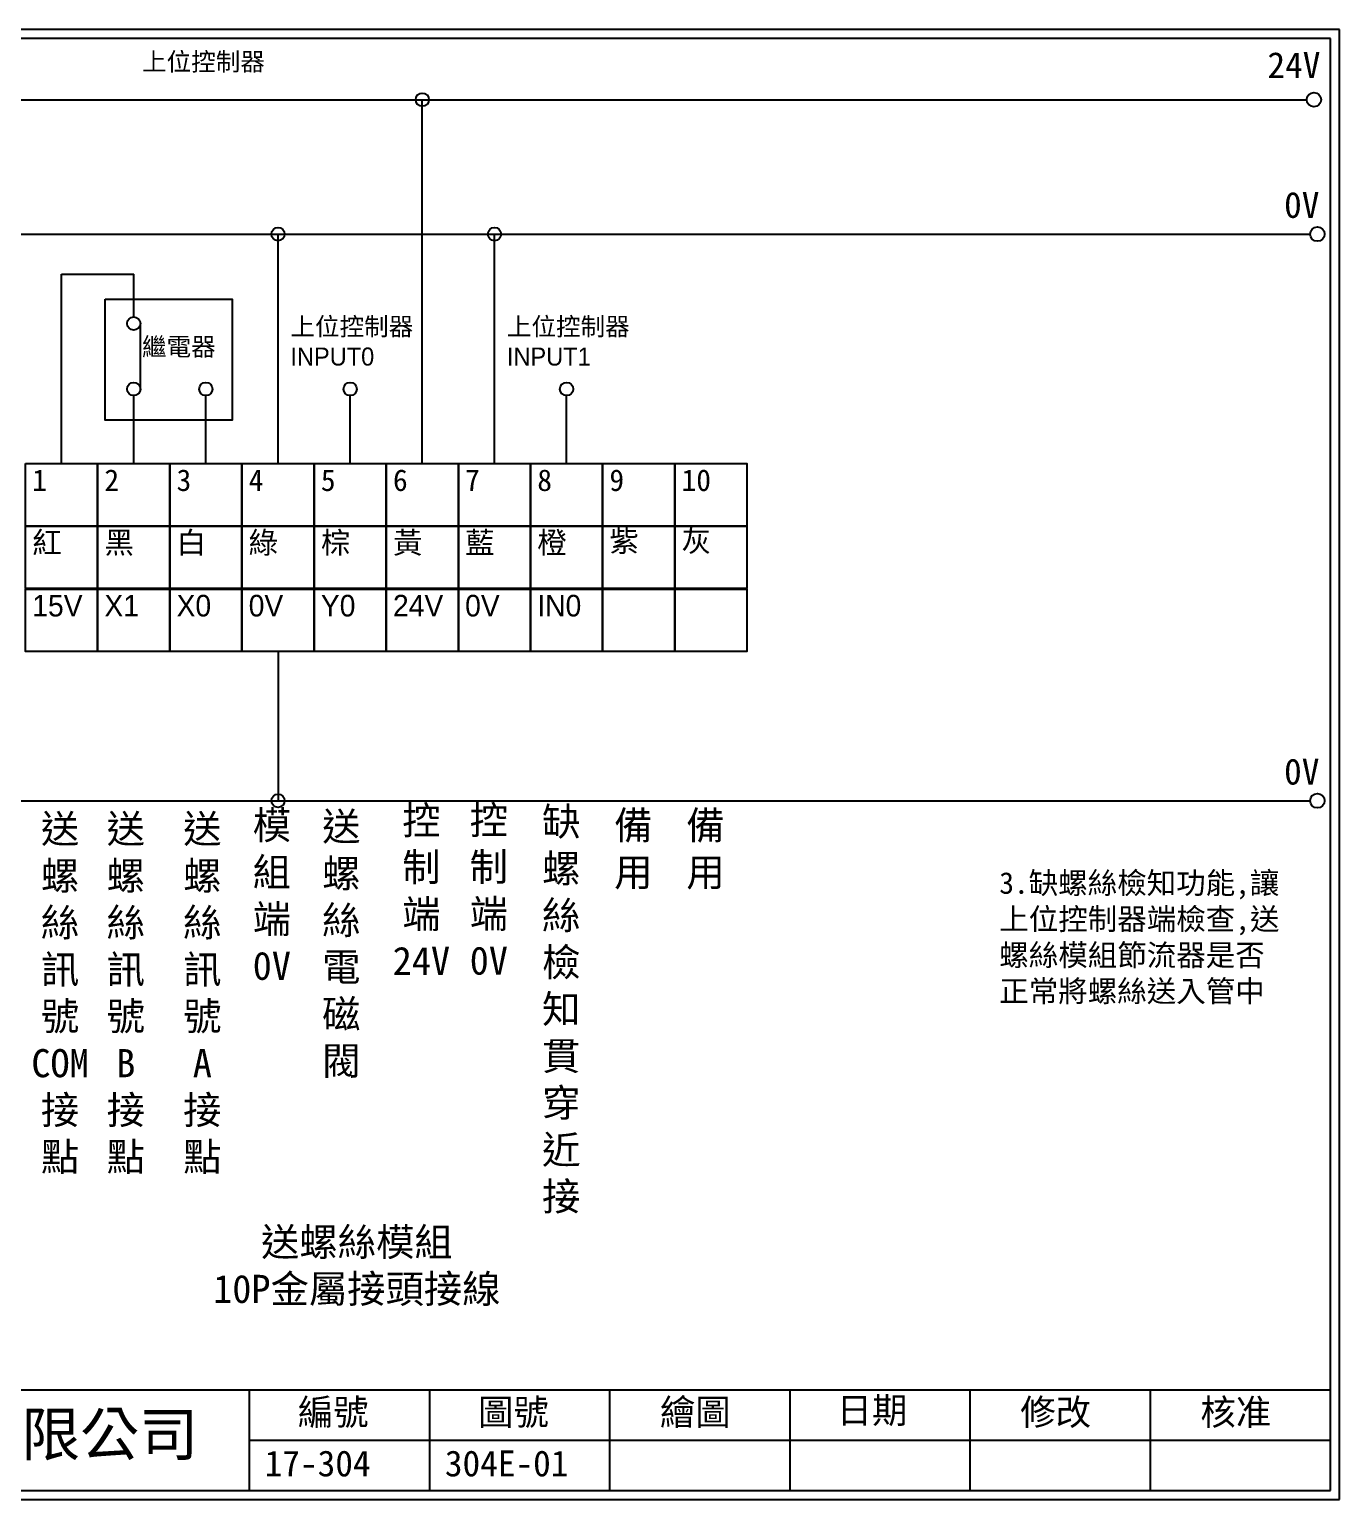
# Model space of a CAD drawing. Extents: x 627 to 914, y 3 to 207.
# Drawn here: x 732.4 to 914.2, y 3 to 207 of the extents above; entities that cross this region are included whole.
import ezdxf

# ---------------------------------------------------------------- set-up
doc = ezdxf.new("R2010")
doc.units = 0
doc.layers.get('0').update_dxf_attribs({"linetype": 'CONTINUOUS'})
doc.layers.add('圖框層', color=7, linetype='CONTINUOUS')
doc.layers.add('標尺寸層', color=3, linetype='CONTINUOUS')
doc.styles.add('CNS', font='romanc.shx', dxfattribs={"bigfont": 'chineset.shx'})
doc.styles.add('STSL', font='kaiu.ttf')

msp = doc.modelspace()

# ---------------------------------------------------------------- linework, layer by layer
msp.add_line((766.91, 146.73), (766.91, 178.57))
for points in [[(731.87, 146.73), (741.88, 146.73), (741.88, 138.07), (731.87, 138.07)], [(741.88, 146.73), (751.89, 146.73), (751.89, 138.07), (741.88, 138.07)], [(751.89, 146.73), (761.9, 146.73), (761.9, 138.07), (751.89, 138.07)], [(761.9, 146.73), (771.91, 146.73), (771.91, 138.07), (761.9, 138.07)], [(771.91, 146.73), (781.92, 146.73), (781.92, 138.07), (771.91, 138.07)], [(781.92, 146.73), (791.93, 146.73), (791.93, 138.07), (781.92, 138.07)], [(791.93, 146.73), (801.94, 146.73), (801.94, 138.07), (791.93, 138.07)], [(801.94, 146.73), (811.95, 146.73), (811.95, 138.07), (801.94, 138.07)], [(811.95, 146.73), (821.96, 146.73), (821.96, 138.07), (811.95, 138.07)], [(821.96, 146.73), (831.97, 146.73), (831.97, 138.07), (821.96, 138.07)], [(731.87, 138.07), (741.88, 138.07), (741.88, 129.4), (731.87, 129.4)], [(741.88, 138.07), (751.89, 138.07), (751.89, 129.4), (741.88, 129.4)], [(751.89, 138.07), (761.9, 138.07), (761.9, 129.4), (751.89, 129.4)], [(761.9, 138.07), (771.91, 138.07), (771.91, 129.4), (761.9, 129.4)], [(771.91, 138.07), (781.92, 138.07), (781.92, 129.4), (771.91, 129.4)], [(781.92, 138.07), (791.93, 138.07), (791.93, 129.4), (781.92, 129.4)], [(791.93, 138.07), (801.94, 138.07), (801.94, 129.4), (791.93, 129.4)], [(801.94, 138.07), (811.95, 138.07), (811.95, 129.4), (801.94, 129.4)], [(811.95, 138.07), (821.96, 138.07), (821.96, 129.4), (811.95, 129.4)], [(821.96, 138.07), (831.97, 138.07), (831.97, 129.4), (821.96, 129.4)], [(731.87, 129.32), (741.88, 129.32), (741.88, 120.66), (731.87, 120.66)], [(741.88, 129.32), (751.89, 129.32), (751.89, 120.66), (741.88, 120.66)], [(751.89, 129.32), (761.9, 129.32), (761.9, 120.66), (751.89, 120.66)], [(761.9, 129.32), (771.91, 129.32), (771.91, 120.66), (761.9, 120.66)], [(771.91, 129.32), (781.92, 129.32), (781.92, 120.66), (771.91, 120.66)], [(781.92, 129.32), (791.93, 129.32), (791.93, 120.66), (781.92, 120.66)], [(791.93, 129.32), (801.94, 129.32), (801.94, 120.66), (791.93, 120.66)], [(801.94, 129.32), (811.95, 129.32), (811.95, 120.66), (801.94, 120.66)], [(811.95, 129.32), (821.96, 129.32), (821.96, 120.66), (811.95, 120.66)], [(821.96, 129.32), (831.97, 129.32), (831.97, 120.66), (821.96, 120.66)]]:
    msp.add_lwpolyline(points, close=True)
for centre in [(910.63, 197.22), (911.12, 178.57), (911.12, 99.96)]:
    msp.add_circle(centre, 1)
at = {"layer": '圖框層', "color": 7}
for p, q in [((914.2, 206.97), (627.2, 206.97)), ((914.2, 3), (914.2, 206.97)), ((912.95, 205.72), (628.45, 205.72)), ((912.95, 4.25), (912.95, 205.72)), ((628.45, 18.25), (912.95, 18.25)), ((762.95, 4.25), (762.95, 18.25)), ((787.95, 4.25), (787.95, 18.25)), ((812.95, 4.25), (812.95, 18.25)), ((837.95, 4.25), (837.95, 18.25)), ((862.95, 4.25), (862.95, 18.25)), ((887.95, 4.25), (887.95, 18.25)), ((762.95, 11.25), (912.95, 11.25)), ((628.45, 4.25), (912.95, 4.25)), ((627.2, 3), (914.2, 3))]:
    msp.add_line(p, q, dxfattribs=at)
at = {"layer": '標尺寸層', "color": 7}
for p, q in [((632.04, 197.22), (909.63, 197.22)), ((632.25, 178.57), (910.12, 178.57)), ((632.25, 99.96), (910.12, 99.96))]:
    msp.add_line(p, q, dxfattribs=at)
at = {"layer": '標尺寸層'}
for p, q in [((786.93, 146.73), (786.93, 197.22)), ((796.94, 146.73), (796.94, 178.57)), ((736.88, 146.73), (736.88, 173.02)), ((736.88, 173.02), (746.89, 173.02)), ((746.89, 167.08), (746.89, 173.02)), ((747.81, 157.08), (747.81, 166.16)), ((746.89, 146.73), (746.89, 156.16)), ((756.9, 146.73), (756.9, 156.16)), ((776.92, 146.73), (776.92, 156.16)), ((806.95, 146.73), (806.95, 156.16)), ((766.91, 120.66), (766.91, 99.96))]:
    msp.add_line(p, q, dxfattribs=at)
msp.add_lwpolyline([(742.91, 169.55), (760.55, 169.55), (760.55, 152.74), (742.91, 152.74)], close=True, dxfattribs=at)
at = {"layer": '標尺寸層', "color": 7}
for centre in [(786.93, 197.22), (766.91, 178.57), (796.94, 178.57), (746.89, 166.16), (746.89, 157.08), (756.9, 157.08), (776.92, 157.08), (806.95, 157.08), (766.91, 99.96)]:
    msp.add_circle(centre, 0.92, dxfattribs=at)

# ---------------------------------------------------------------- texts
at = {"attachment_point": 1}
for s, insert, char_height, width in [('{\\fPMingLiU|b0|i0|c136|p18;上位控制器}', (748.04, 203.75), 2.5, 24.7784), ('{\\fPMingLiU|b0|i0|c136|p18;上位控制器 INPUT0}', (768.63, 167), 2.5, 19.3506), ('{\\fPMingLiU|b0|i0|c136|p18;上位控制器 INPUT1}', (798.66, 167), 2.5, 19.3506), ('{\\fPMingLiU|b0|i0|c136|p18;繼電器}', (748.04, 164.2), 2.5, 15.3981), ('1', (732.81, 145.93), 3, 8.2913), ('2', (742.82, 145.93), 3, 8.2913), ('3', (752.83, 145.93), 3, 8.2913), ('4', (762.84, 145.93), 3, 8.2913), ('5', (772.85, 145.93), 3, 8.2913), ('6', (782.86, 145.93), 3, 8.2913), ('7', (792.87, 145.93), 3, 8.2913), ('8', (802.88, 145.93), 3, 8.2913), ('9', (812.89, 145.93), 3, 8.2913), ('10', (822.9, 145.93), 3, 8.2913), ('{\\fPMingLiU|b0|i0|c136|p18;紅}', (732.81, 137.27), 3, 8.2913), ('{\\fPMingLiU|b0|i0|c136|p18;黑}', (742.82, 137.27), 3, 8.2913), ('{\\fPMingLiU|b0|i0|c136|p18;白}', (752.83, 137.27), 3, 8.2913), ('{\\fPMingLiU|b0|i0|c136|p18;綠}', (762.84, 137.27), 3, 8.2913), ('{\\fPMingLiU|b0|i0|c136|p18;棕}', (772.85, 137.27), 3, 8.2913), ('{\\fPMingLiU|b0|i0|c136|p18;黃}', (782.86, 137.27), 3, 8.2913), ('{\\fPMingLiU|b0|i0|c136|p18;藍}', (792.87, 137.27), 3, 8.2913), ('{\\fPMingLiU|b0|i0|c136|p18;橙}', (802.88, 137.27), 3, 8.2913), ('{\\fPMingLiU|b0|i0|c136|p18;紫}', (812.89, 137.51), 3, 8.2913), ('{\\fPMingLiU|b0|i0|c136|p18;灰}', (822.9, 137.51), 3, 8.2913), ('{\\fPMingLiU|b0|i0|c136|p18;15V}', (732.81, 128.52), 3, 8.2913), ('{\\fPMingLiU|b0|i0|c136|p18;X1}', (742.82, 128.52), 3, 8.2913), ('{\\fPMingLiU|b0|i0|c136|p18;X0}', (752.83, 128.52), 3, 8.2913), ('{\\fPMingLiU|b0|i0|c136|p18;0V}', (762.84, 128.52), 3, 8.2913), ('{\\fPMingLiU|b0|i0|c136|p18;Y0}', (772.85, 128.52), 3, 8.2913), ('{\\fPMingLiU|b0|i0|c136|p18;24V}', (782.86, 128.52), 3, 8.2913), ('{\\fPMingLiU|b0|i0|c136|p18;0V}', (792.87, 128.52), 3, 8.2913), ('{\\fPMingLiU|b0|i0|c136|p18;IN0}', (802.88, 128.52), 3, 8.2913)]:
    msp.add_mtext(s, dxfattribs=dict(at, insert=insert, char_height=char_height, width=width))
at = {"layer": '圖框層', "color": 4, "style": 'STSL'}
for s, height, p in [('24V', 3.6, (904.19, 200.22)), ('0V', 3.6, (906.5, 180.82)), ('0V', 3.6, (906.5, 102.2)), ('編號', 3.6, (769.66, 13.34)), ('圖號', 3.6, (794.66, 13.34)), ('繪圖', 3.6, (819.89, 13.34)), ('日期', 3.6, (844.41, 13.59)), ('修改', 3.6, (869.89, 13.34)), ('核准', 3.6, (894.89, 13.34)), ('泓陞自動化科技有限公司', 6, (665.8, 9.08)), ('17-304', 3.6, (765.06, 6.22)), ('304E-01', 3.6, (790.06, 6.22))]:
    msp.add_text(s, height=height, dxfattribs=at).set_placement(p)
at = {"layer": '標尺寸層', "color": 7, "style": 'CNS'}
for s, insert, char_height, width, attachment_point in [('{\\fDFKai-SB|b0|i0|c136|p65;送螺絲訊號\\PCOM接點}', (736.67, 73.09), 3.9, 8.6627, 5), ('{\\fDFKai-SB|b0|i0|c136|p65;送螺絲訊號\\PB\\P接點}', (745.79, 73.09), 3.9, 8.6627, 5), ('{\\fDFKai-SB|b0|i0|c136|p65;送螺絲訊號\\PA\\P接點}', (756.41, 73.09), 3.9, 8.6627, 5), ('{\\fDFKai-SB|b0|i0|c136|p65;模組端0V}', (766.05, 86.78), 3.9, 8.6627, 5), ('{\\fDFKai-SB|b0|i0|c136|p65;送螺絲電磁閥}', (775.69, 79.91), 3.9, 8.6627, 5), ('{\\fDFKai-SB|b0|i0|c136|p65;控制端24V}', (786.8, 87.5), 3.9, 8.6627, 5), ('{\\fDFKai-SB|b0|i0|c136|p65;控制端0V}', (796.16, 87.5), 3.9, 8.6627, 5), ('{\\fDFKai-SB|b0|i0|c136|p65;缺螺絲檢知貫穿近接}', (806.2, 70.85), 3.9, 8.6627, 5), ('{\\fDFKai-SB|b0|i0|c136|p65;備用}', (816.21, 93.07), 3.9, 8.6627, 5), ('{\\fDFKai-SB|b0|i0|c136|p65;備用}', (826.22, 93.07), 3.9, 8.6627, 5), ('{\\fDFKai-SB|b0|i0|c136|p65;3.缺螺絲檢知功能,讓上位控制器端檢查,送螺絲模組節流器是否正常將螺絲送入管中}', (866.98, 80.88), 3, 39.418, 4), ('{\\fDFKai-SB|b0|i0|c136|p65;送螺絲模組\\P10P金屬接頭接線}', (777.85, 35.27), 3.9, 46.8521, 5)]:
    msp.add_mtext(s, dxfattribs=dict(at, insert=insert, char_height=char_height, width=width, attachment_point=attachment_point))

doc.saveas('drawing.dxf')
